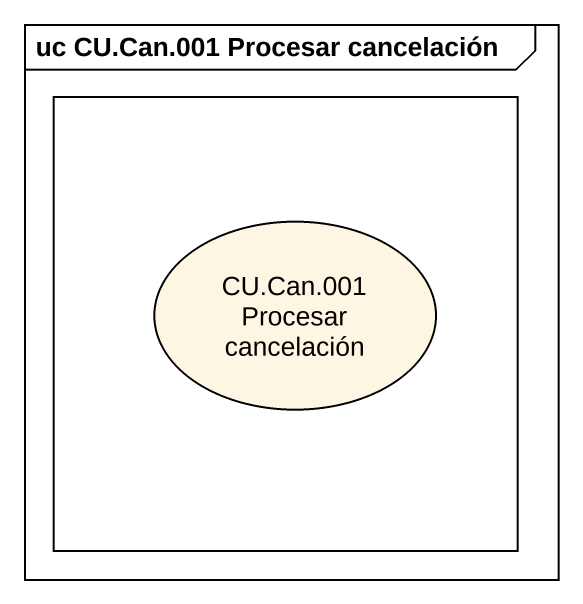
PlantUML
@startuml
mainframe uc CU.Can.001 Procesar cancelación
rectangle " " as rectangle1 {
  usecase "CU.Can.001 Procesar cancelación" as CU_Can_001_Procesar
}
@enduml
